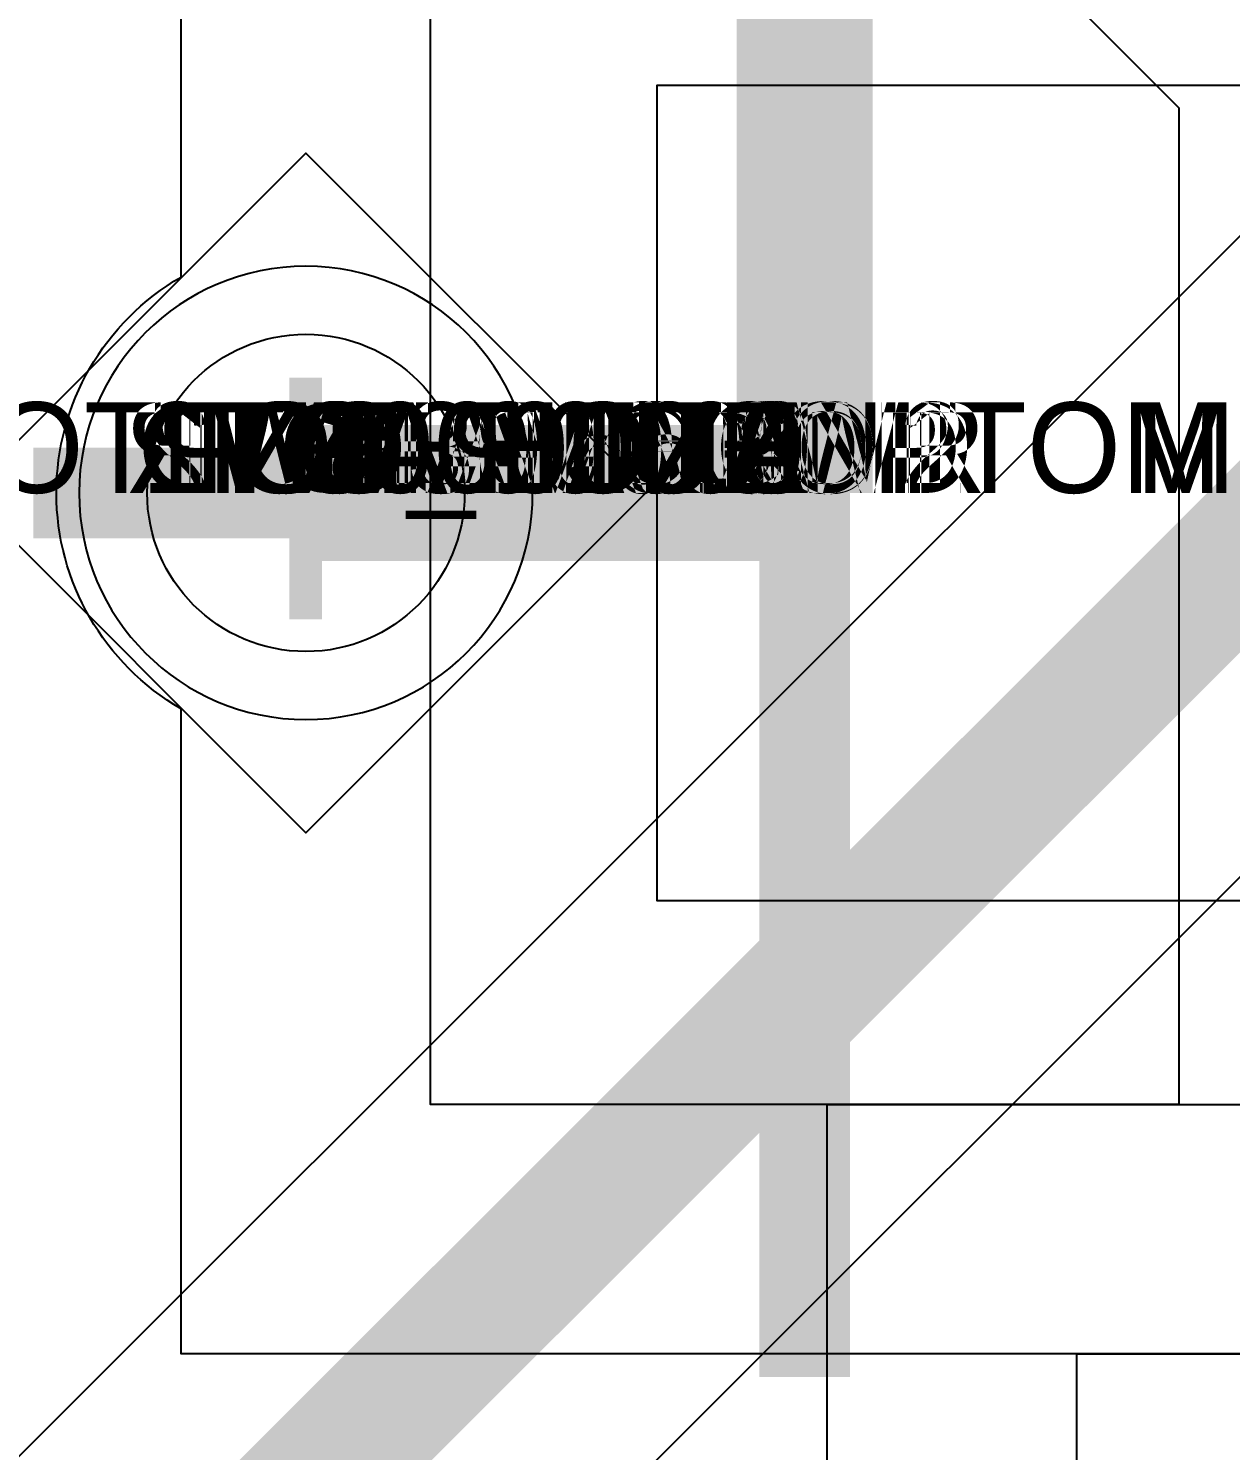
# Model space of a CAD drawing. Extents: x 0 to 323, y 0 to 320.
# Drawn here: x 24.001 to 26.652, y 206.042 to 209.18 of the extents above; entities that cross this region are included whole.
import ezdxf
from ezdxf.enums import TextEntityAlignment as Align

# ---------------------------------------------------------------- set-up
doc = ezdxf.new("R2010")
doc.units = 0
doc.header["$MEASUREMENT"] = 0
doc.layers.get('0').update_dxf_attribs({"linetype": 'CONTINUOUS'})
for name, color, linetype in [('CDN_FIGURES', 7, 'CONTINUOUS'), ('ETCH_BOTTOM', 7, 'CONTINUOUS'), ('ETCH_GND', 3, 'CONTINUOUS'), ('ETCH_INT1', 4, 'CONTINUOUS'), ('ETCH_INT2', 5, 'CONTINUOUS'), ('ETCH_PWR', 6, 'CONTINUOUS'), ('ETCH_TOP', 2, 'CONTINUOUS'), ('MANUFACTURING_NCLEGEND-1-6', 8, 'CONTINUOUS'), ('PACKAGE_GEOMETRY_ASSEMBLY_TOP', 11, 'CONTINUOUS'), ('PACKAGE_GEOMETRY_PIN_NUMBER', 9, 'CONTINUOUS')]:
    doc.layers.add(name, color=color, linetype=linetype)

# ---------------------------------------------------------------- blocks, each defined once
blk = doc.blocks.new('PAD_INFO')
for tag in ['SHAPE_TYPE', 'PAD_HEIGHT', 'PAD_LAYER', 'PAD_TYPE', 'PAD_WIDTH']:
    blk.add_attdef(tag, (0, 0), '', height=0.2)
at = {"flags": 2}
blk.add_attdef('CDN_TYPE', (0, 0), '', height=0.2, dxfattribs=at)
blk = doc.blocks.new('DRILL_INFO')
at = {"flags": 2}
blk.add_attdef('CDN_TYPE', (0, 0), '', height=0.2, dxfattribs=at)
for tag in ['FSHAPE', 'FCHAR', 'DRILL_HEIGHT', 'DIAMETER', 'PLATED', 'DRILL_WIDTH']:
    blk.add_attdef(tag, (0, 0), '', height=0.2)
blk = doc.blocks.new('VIA0700X0300')
at = {"layer": 'ETCH_BOTTOM'}
blk.add_circle((0, 0), 0.35, dxfattribs=at)
at = {"layer": 'ETCH_GND'}
blk.add_circle((0, 0), 0.35, dxfattribs=at)
at = {"layer": 'ETCH_INT1'}
blk.add_circle((0, 0), 0.35, dxfattribs=at)
at = {"layer": 'ETCH_INT2'}
blk.add_circle((0, 0), 0.35, dxfattribs=at)
at = {"layer": 'ETCH_PWR'}
blk.add_circle((0, 0), 0.35, dxfattribs=at)
at = {"layer": 'ETCH_TOP'}
blk.add_circle((0, 0), 0.35, dxfattribs=at)
ref = blk.add_blockref('PAD_INFO', (0, 0))
ref.add_attrib('PAD_LAYER', 'ETCH_TOP', (0, 0), dxfattribs={"height": 0.2})
ref.add_attrib('SHAPE_TYPE', 'NULL', (0, 0), dxfattribs={"height": 0.2})
ref.add_attrib('PAD_TYPE', 'ANTIPAD', (0, 0), dxfattribs={"height": 0.2})
ref.add_attrib('PAD_WIDTH', '0.000000', (0, 0), dxfattribs={"height": 0.2})
ref.add_attrib('PAD_HEIGHT', '0.000000', (0, 0), dxfattribs={"height": 0.2})
ref = blk.add_blockref('PAD_INFO', (0, 0))
ref.add_attrib('PAD_LAYER', 'ETCH_GND', (0, 0), dxfattribs={"height": 0.2})
ref.add_attrib('SHAPE_TYPE', 'NULL', (0, 0), dxfattribs={"height": 0.2})
ref.add_attrib('PAD_TYPE', 'ANTIPAD', (0, 0), dxfattribs={"height": 0.2})
ref.add_attrib('PAD_WIDTH', '0.000000', (0, 0), dxfattribs={"height": 0.2})
ref.add_attrib('PAD_HEIGHT', '0.000000', (0, 0), dxfattribs={"height": 0.2})
ref = blk.add_blockref('PAD_INFO', (0, 0))
ref.add_attrib('PAD_LAYER', 'ETCH_INT1', (0, 0), dxfattribs={"height": 0.2})
ref.add_attrib('SHAPE_TYPE', 'NULL', (0, 0), dxfattribs={"height": 0.2})
ref.add_attrib('PAD_TYPE', 'ANTIPAD', (0, 0), dxfattribs={"height": 0.2})
ref.add_attrib('PAD_WIDTH', '0.000000', (0, 0), dxfattribs={"height": 0.2})
ref.add_attrib('PAD_HEIGHT', '0.000000', (0, 0), dxfattribs={"height": 0.2})
ref = blk.add_blockref('PAD_INFO', (0, 0))
ref.add_attrib('PAD_LAYER', 'ETCH_INT2', (0, 0), dxfattribs={"height": 0.2})
ref.add_attrib('SHAPE_TYPE', 'NULL', (0, 0), dxfattribs={"height": 0.2})
ref.add_attrib('PAD_TYPE', 'ANTIPAD', (0, 0), dxfattribs={"height": 0.2})
ref.add_attrib('PAD_WIDTH', '0.000000', (0, 0), dxfattribs={"height": 0.2})
ref.add_attrib('PAD_HEIGHT', '0.000000', (0, 0), dxfattribs={"height": 0.2})
ref = blk.add_blockref('PAD_INFO', (0, 0))
ref.add_attrib('PAD_LAYER', 'ETCH_PWR', (0, 0), dxfattribs={"height": 0.2})
ref.add_attrib('SHAPE_TYPE', 'NULL', (0, 0), dxfattribs={"height": 0.2})
ref.add_attrib('PAD_TYPE', 'ANTIPAD', (0, 0), dxfattribs={"height": 0.2})
ref.add_attrib('PAD_WIDTH', '0.000000', (0, 0), dxfattribs={"height": 0.2})
ref.add_attrib('PAD_HEIGHT', '0.000000', (0, 0), dxfattribs={"height": 0.2})
ref = blk.add_blockref('PAD_INFO', (0, 0))
ref.add_attrib('PAD_LAYER', 'ETCH_BOTTOM', (0, 0), dxfattribs={"height": 0.2})
ref.add_attrib('SHAPE_TYPE', 'NULL', (0, 0), dxfattribs={"height": 0.2})
ref.add_attrib('PAD_TYPE', 'ANTIPAD', (0, 0), dxfattribs={"height": 0.2})
ref.add_attrib('PAD_WIDTH', '0.000000', (0, 0), dxfattribs={"height": 0.2})
ref.add_attrib('PAD_HEIGHT', '0.000000', (0, 0), dxfattribs={"height": 0.2})
ref = blk.add_blockref('PAD_INFO', (0, 0))
ref.add_attrib('PAD_LAYER', 'ETCH_TOP', (0, 0), dxfattribs={"height": 0.2})
ref.add_attrib('SHAPE_TYPE', 'NULL', (0, 0), dxfattribs={"height": 0.2})
ref.add_attrib('PAD_TYPE', 'THERMAL', (0, 0), dxfattribs={"height": 0.2})
ref.add_attrib('PAD_WIDTH', '0.000000', (0, 0), dxfattribs={"height": 0.2})
ref.add_attrib('PAD_HEIGHT', '0.000000', (0, 0), dxfattribs={"height": 0.2})
ref = blk.add_blockref('PAD_INFO', (0, 0))
ref.add_attrib('PAD_LAYER', 'ETCH_GND', (0, 0), dxfattribs={"height": 0.2})
ref.add_attrib('SHAPE_TYPE', 'NULL', (0, 0), dxfattribs={"height": 0.2})
ref.add_attrib('PAD_TYPE', 'THERMAL', (0, 0), dxfattribs={"height": 0.2})
ref.add_attrib('PAD_WIDTH', '0.000000', (0, 0), dxfattribs={"height": 0.2})
ref.add_attrib('PAD_HEIGHT', '0.000000', (0, 0), dxfattribs={"height": 0.2})
ref = blk.add_blockref('PAD_INFO', (0, 0))
ref.add_attrib('PAD_LAYER', 'ETCH_INT1', (0, 0), dxfattribs={"height": 0.2})
ref.add_attrib('SHAPE_TYPE', 'NULL', (0, 0), dxfattribs={"height": 0.2})
ref.add_attrib('PAD_TYPE', 'THERMAL', (0, 0), dxfattribs={"height": 0.2})
ref.add_attrib('PAD_WIDTH', '0.000000', (0, 0), dxfattribs={"height": 0.2})
ref.add_attrib('PAD_HEIGHT', '0.000000', (0, 0), dxfattribs={"height": 0.2})
ref = blk.add_blockref('PAD_INFO', (0, 0))
ref.add_attrib('PAD_LAYER', 'ETCH_INT2', (0, 0), dxfattribs={"height": 0.2})
ref.add_attrib('SHAPE_TYPE', 'NULL', (0, 0), dxfattribs={"height": 0.2})
ref.add_attrib('PAD_TYPE', 'THERMAL', (0, 0), dxfattribs={"height": 0.2})
ref.add_attrib('PAD_WIDTH', '0.000000', (0, 0), dxfattribs={"height": 0.2})
ref.add_attrib('PAD_HEIGHT', '0.000000', (0, 0), dxfattribs={"height": 0.2})
ref = blk.add_blockref('PAD_INFO', (0, 0))
ref.add_attrib('PAD_LAYER', 'ETCH_PWR', (0, 0), dxfattribs={"height": 0.2})
ref.add_attrib('SHAPE_TYPE', 'NULL', (0, 0), dxfattribs={"height": 0.2})
ref.add_attrib('PAD_TYPE', 'THERMAL', (0, 0), dxfattribs={"height": 0.2})
ref.add_attrib('PAD_WIDTH', '0.000000', (0, 0), dxfattribs={"height": 0.2})
ref.add_attrib('PAD_HEIGHT', '0.000000', (0, 0), dxfattribs={"height": 0.2})
ref = blk.add_blockref('PAD_INFO', (0, 0))
ref.add_attrib('PAD_LAYER', 'ETCH_BOTTOM', (0, 0), dxfattribs={"height": 0.2})
ref.add_attrib('SHAPE_TYPE', 'NULL', (0, 0), dxfattribs={"height": 0.2})
ref.add_attrib('PAD_TYPE', 'THERMAL', (0, 0), dxfattribs={"height": 0.2})
ref.add_attrib('PAD_WIDTH', '0.000000', (0, 0), dxfattribs={"height": 0.2})
ref.add_attrib('PAD_HEIGHT', '0.000000', (0, 0), dxfattribs={"height": 0.2})
ref = blk.add_blockref('PAD_INFO', (0, 0))
ref.add_attrib('PAD_LAYER', 'ETCH_TOP', (0, 0), dxfattribs={"height": 0.2})
ref.add_attrib('SHAPE_TYPE', 'CIRCLE', (0, 0), dxfattribs={"height": 0.2})
ref.add_attrib('PAD_TYPE', 'REGULAR', (0, 0), dxfattribs={"height": 0.2})
ref.add_attrib('PAD_WIDTH', '0.700000', (0, 0), dxfattribs={"height": 0.2})
ref.add_attrib('PAD_HEIGHT', '0.700000', (0, 0), dxfattribs={"height": 0.2})
ref = blk.add_blockref('PAD_INFO', (0, 0))
ref.add_attrib('PAD_LAYER', 'ETCH_GND', (0, 0), dxfattribs={"height": 0.2})
ref.add_attrib('SHAPE_TYPE', 'CIRCLE', (0, 0), dxfattribs={"height": 0.2})
ref.add_attrib('PAD_TYPE', 'REGULAR', (0, 0), dxfattribs={"height": 0.2})
ref.add_attrib('PAD_WIDTH', '0.700000', (0, 0), dxfattribs={"height": 0.2})
ref.add_attrib('PAD_HEIGHT', '0.700000', (0, 0), dxfattribs={"height": 0.2})
ref = blk.add_blockref('PAD_INFO', (0, 0))
ref.add_attrib('PAD_LAYER', 'ETCH_INT1', (0, 0), dxfattribs={"height": 0.2})
ref.add_attrib('SHAPE_TYPE', 'CIRCLE', (0, 0), dxfattribs={"height": 0.2})
ref.add_attrib('PAD_TYPE', 'REGULAR', (0, 0), dxfattribs={"height": 0.2})
ref.add_attrib('PAD_WIDTH', '0.700000', (0, 0), dxfattribs={"height": 0.2})
ref.add_attrib('PAD_HEIGHT', '0.700000', (0, 0), dxfattribs={"height": 0.2})
ref = blk.add_blockref('PAD_INFO', (0, 0))
ref.add_attrib('PAD_LAYER', 'ETCH_INT2', (0, 0), dxfattribs={"height": 0.2})
ref.add_attrib('SHAPE_TYPE', 'CIRCLE', (0, 0), dxfattribs={"height": 0.2})
ref.add_attrib('PAD_TYPE', 'REGULAR', (0, 0), dxfattribs={"height": 0.2})
ref.add_attrib('PAD_WIDTH', '0.700000', (0, 0), dxfattribs={"height": 0.2})
ref.add_attrib('PAD_HEIGHT', '0.700000', (0, 0), dxfattribs={"height": 0.2})
ref = blk.add_blockref('PAD_INFO', (0, 0))
ref.add_attrib('PAD_LAYER', 'ETCH_PWR', (0, 0), dxfattribs={"height": 0.2})
ref.add_attrib('SHAPE_TYPE', 'CIRCLE', (0, 0), dxfattribs={"height": 0.2})
ref.add_attrib('PAD_TYPE', 'REGULAR', (0, 0), dxfattribs={"height": 0.2})
ref.add_attrib('PAD_WIDTH', '0.700000', (0, 0), dxfattribs={"height": 0.2})
ref.add_attrib('PAD_HEIGHT', '0.700000', (0, 0), dxfattribs={"height": 0.2})
ref = blk.add_blockref('PAD_INFO', (0, 0))
ref.add_attrib('PAD_LAYER', 'ETCH_BOTTOM', (0, 0), dxfattribs={"height": 0.2})
ref.add_attrib('SHAPE_TYPE', 'CIRCLE', (0, 0), dxfattribs={"height": 0.2})
ref.add_attrib('PAD_TYPE', 'REGULAR', (0, 0), dxfattribs={"height": 0.2})
ref.add_attrib('PAD_WIDTH', '0.700000', (0, 0), dxfattribs={"height": 0.2})
ref.add_attrib('PAD_HEIGHT', '0.700000', (0, 0), dxfattribs={"height": 0.2})
ref = blk.add_blockref('DRILL_INFO', (0, 0))
ref.add_attrib('DIAMETER', '0.300000', (0, 0), dxfattribs={"height": 0.2})
ref.add_attrib('PLATED', 'PLATED', (0, 0), dxfattribs={"height": 0.2})
ref.add_attrib('FSHAPE', 'DIAMOND', (0, 0), dxfattribs={"height": 0.2})
ref.add_attrib('FCHAR', '+', (0, 0), dxfattribs={"height": 0.2})
ref.add_attrib('DRILL_WIDTH', '1.500000', (0, 0), dxfattribs={"height": 0.2})
ref.add_attrib('DRILL_HEIGHT', '1.500000', (0, 0), dxfattribs={"height": 0.2})
for tag in ['CDN_TYPE', 'PIN']:
    blk.add_attdef(tag, (0, 0), '', height=0.2)
at = {"flags": 2}
for tag in ['PSTKNAME', 'BBV']:
    blk.add_attdef(tag, (0, 0), '', height=0.2, dxfattribs=at)
blk = doc.blocks.new('FIGURE_DIAMOND')
at = {"layer": 'CDN_FIGURES'}
blk.add_lwpolyline([(-0.5, 0), (0, 0.5), (0.5, 0), (0, -0.5)], close=True, dxfattribs=at)
blk = doc.blocks.new('RC1650X2700TS_C1')
at = {"layer": 'ETCH_TOP'}
blk.add_lwpolyline([(0.825, 1.35), (-0.325, 1.35), (-0.825, 0.85), (-0.825, -1.35), (0.825, -1.35)], close=True, dxfattribs=at)
ref = blk.add_blockref('PAD_INFO', (0, 0))
ref.add_attrib('PAD_LAYER', 'ETCH_TOP', (0, 0), dxfattribs={"height": 0.2})
ref.add_attrib('SHAPE_TYPE', 'NULL', (0, 0), dxfattribs={"height": 0.2})
ref.add_attrib('PAD_TYPE', 'ANTIPAD', (0, 0), dxfattribs={"height": 0.2})
ref.add_attrib('PAD_WIDTH', '0.000000', (0, 0), dxfattribs={"height": 0.2})
ref.add_attrib('PAD_HEIGHT', '0.000000', (0, 0), dxfattribs={"height": 0.2})
ref = blk.add_blockref('PAD_INFO', (0, 0))
ref.add_attrib('PAD_LAYER', 'ETCH_GND', (0, 0), dxfattribs={"height": 0.2})
ref.add_attrib('SHAPE_TYPE', 'NULL', (0, 0), dxfattribs={"height": 0.2})
ref.add_attrib('PAD_TYPE', 'ANTIPAD', (0, 0), dxfattribs={"height": 0.2})
ref.add_attrib('PAD_WIDTH', '0.000000', (0, 0), dxfattribs={"height": 0.2})
ref.add_attrib('PAD_HEIGHT', '0.000000', (0, 0), dxfattribs={"height": 0.2})
ref = blk.add_blockref('PAD_INFO', (0, 0))
ref.add_attrib('PAD_LAYER', 'ETCH_INT1', (0, 0), dxfattribs={"height": 0.2})
ref.add_attrib('SHAPE_TYPE', 'NULL', (0, 0), dxfattribs={"height": 0.2})
ref.add_attrib('PAD_TYPE', 'ANTIPAD', (0, 0), dxfattribs={"height": 0.2})
ref.add_attrib('PAD_WIDTH', '0.000000', (0, 0), dxfattribs={"height": 0.2})
ref.add_attrib('PAD_HEIGHT', '0.000000', (0, 0), dxfattribs={"height": 0.2})
ref = blk.add_blockref('PAD_INFO', (0, 0))
ref.add_attrib('PAD_LAYER', 'ETCH_INT2', (0, 0), dxfattribs={"height": 0.2})
ref.add_attrib('SHAPE_TYPE', 'NULL', (0, 0), dxfattribs={"height": 0.2})
ref.add_attrib('PAD_TYPE', 'ANTIPAD', (0, 0), dxfattribs={"height": 0.2})
ref.add_attrib('PAD_WIDTH', '0.000000', (0, 0), dxfattribs={"height": 0.2})
ref.add_attrib('PAD_HEIGHT', '0.000000', (0, 0), dxfattribs={"height": 0.2})
ref = blk.add_blockref('PAD_INFO', (0, 0))
ref.add_attrib('PAD_LAYER', 'ETCH_PWR', (0, 0), dxfattribs={"height": 0.2})
ref.add_attrib('SHAPE_TYPE', 'NULL', (0, 0), dxfattribs={"height": 0.2})
ref.add_attrib('PAD_TYPE', 'ANTIPAD', (0, 0), dxfattribs={"height": 0.2})
ref.add_attrib('PAD_WIDTH', '0.000000', (0, 0), dxfattribs={"height": 0.2})
ref.add_attrib('PAD_HEIGHT', '0.000000', (0, 0), dxfattribs={"height": 0.2})
ref = blk.add_blockref('PAD_INFO', (0, 0))
ref.add_attrib('PAD_LAYER', 'ETCH_BOTTOM', (0, 0), dxfattribs={"height": 0.2})
ref.add_attrib('SHAPE_TYPE', 'NULL', (0, 0), dxfattribs={"height": 0.2})
ref.add_attrib('PAD_TYPE', 'ANTIPAD', (0, 0), dxfattribs={"height": 0.2})
ref.add_attrib('PAD_WIDTH', '0.000000', (0, 0), dxfattribs={"height": 0.2})
ref.add_attrib('PAD_HEIGHT', '0.000000', (0, 0), dxfattribs={"height": 0.2})
ref = blk.add_blockref('PAD_INFO', (0, 0))
ref.add_attrib('PAD_LAYER', 'ETCH_TOP', (0, 0), dxfattribs={"height": 0.2})
ref.add_attrib('SHAPE_TYPE', 'NULL', (0, 0), dxfattribs={"height": 0.2})
ref.add_attrib('PAD_TYPE', 'THERMAL', (0, 0), dxfattribs={"height": 0.2})
ref.add_attrib('PAD_WIDTH', '0.000000', (0, 0), dxfattribs={"height": 0.2})
ref.add_attrib('PAD_HEIGHT', '0.000000', (0, 0), dxfattribs={"height": 0.2})
ref = blk.add_blockref('PAD_INFO', (0, 0))
ref.add_attrib('PAD_LAYER', 'ETCH_GND', (0, 0), dxfattribs={"height": 0.2})
ref.add_attrib('SHAPE_TYPE', 'NULL', (0, 0), dxfattribs={"height": 0.2})
ref.add_attrib('PAD_TYPE', 'THERMAL', (0, 0), dxfattribs={"height": 0.2})
ref.add_attrib('PAD_WIDTH', '0.000000', (0, 0), dxfattribs={"height": 0.2})
ref.add_attrib('PAD_HEIGHT', '0.000000', (0, 0), dxfattribs={"height": 0.2})
ref = blk.add_blockref('PAD_INFO', (0, 0))
ref.add_attrib('PAD_LAYER', 'ETCH_INT1', (0, 0), dxfattribs={"height": 0.2})
ref.add_attrib('SHAPE_TYPE', 'NULL', (0, 0), dxfattribs={"height": 0.2})
ref.add_attrib('PAD_TYPE', 'THERMAL', (0, 0), dxfattribs={"height": 0.2})
ref.add_attrib('PAD_WIDTH', '0.000000', (0, 0), dxfattribs={"height": 0.2})
ref.add_attrib('PAD_HEIGHT', '0.000000', (0, 0), dxfattribs={"height": 0.2})
ref = blk.add_blockref('PAD_INFO', (0, 0))
ref.add_attrib('PAD_LAYER', 'ETCH_INT2', (0, 0), dxfattribs={"height": 0.2})
ref.add_attrib('SHAPE_TYPE', 'NULL', (0, 0), dxfattribs={"height": 0.2})
ref.add_attrib('PAD_TYPE', 'THERMAL', (0, 0), dxfattribs={"height": 0.2})
ref.add_attrib('PAD_WIDTH', '0.000000', (0, 0), dxfattribs={"height": 0.2})
ref.add_attrib('PAD_HEIGHT', '0.000000', (0, 0), dxfattribs={"height": 0.2})
ref = blk.add_blockref('PAD_INFO', (0, 0))
ref.add_attrib('PAD_LAYER', 'ETCH_PWR', (0, 0), dxfattribs={"height": 0.2})
ref.add_attrib('SHAPE_TYPE', 'NULL', (0, 0), dxfattribs={"height": 0.2})
ref.add_attrib('PAD_TYPE', 'THERMAL', (0, 0), dxfattribs={"height": 0.2})
ref.add_attrib('PAD_WIDTH', '0.000000', (0, 0), dxfattribs={"height": 0.2})
ref.add_attrib('PAD_HEIGHT', '0.000000', (0, 0), dxfattribs={"height": 0.2})
ref = blk.add_blockref('PAD_INFO', (0, 0))
ref.add_attrib('PAD_LAYER', 'ETCH_BOTTOM', (0, 0), dxfattribs={"height": 0.2})
ref.add_attrib('SHAPE_TYPE', 'NULL', (0, 0), dxfattribs={"height": 0.2})
ref.add_attrib('PAD_TYPE', 'THERMAL', (0, 0), dxfattribs={"height": 0.2})
ref.add_attrib('PAD_WIDTH', '0.000000', (0, 0), dxfattribs={"height": 0.2})
ref.add_attrib('PAD_HEIGHT', '0.000000', (0, 0), dxfattribs={"height": 0.2})
ref = blk.add_blockref('PAD_INFO', (0, 0))
ref.add_attrib('PAD_LAYER', 'ETCH_GND', (0, 0), dxfattribs={"height": 0.2})
ref.add_attrib('SHAPE_TYPE', 'NULL', (0, 0), dxfattribs={"height": 0.2})
ref.add_attrib('PAD_TYPE', 'REGULAR', (0, 0), dxfattribs={"height": 0.2})
ref.add_attrib('PAD_WIDTH', '0.000000', (0, 0), dxfattribs={"height": 0.2})
ref.add_attrib('PAD_HEIGHT', '0.000000', (0, 0), dxfattribs={"height": 0.2})
ref = blk.add_blockref('PAD_INFO', (0, 0))
ref.add_attrib('PAD_LAYER', 'ETCH_INT1', (0, 0), dxfattribs={"height": 0.2})
ref.add_attrib('SHAPE_TYPE', 'NULL', (0, 0), dxfattribs={"height": 0.2})
ref.add_attrib('PAD_TYPE', 'REGULAR', (0, 0), dxfattribs={"height": 0.2})
ref.add_attrib('PAD_WIDTH', '0.000000', (0, 0), dxfattribs={"height": 0.2})
ref.add_attrib('PAD_HEIGHT', '0.000000', (0, 0), dxfattribs={"height": 0.2})
ref = blk.add_blockref('PAD_INFO', (0, 0))
ref.add_attrib('PAD_LAYER', 'ETCH_INT2', (0, 0), dxfattribs={"height": 0.2})
ref.add_attrib('SHAPE_TYPE', 'NULL', (0, 0), dxfattribs={"height": 0.2})
ref.add_attrib('PAD_TYPE', 'REGULAR', (0, 0), dxfattribs={"height": 0.2})
ref.add_attrib('PAD_WIDTH', '0.000000', (0, 0), dxfattribs={"height": 0.2})
ref.add_attrib('PAD_HEIGHT', '0.000000', (0, 0), dxfattribs={"height": 0.2})
ref = blk.add_blockref('PAD_INFO', (0, 0))
ref.add_attrib('PAD_LAYER', 'ETCH_PWR', (0, 0), dxfattribs={"height": 0.2})
ref.add_attrib('SHAPE_TYPE', 'NULL', (0, 0), dxfattribs={"height": 0.2})
ref.add_attrib('PAD_TYPE', 'REGULAR', (0, 0), dxfattribs={"height": 0.2})
ref.add_attrib('PAD_WIDTH', '0.000000', (0, 0), dxfattribs={"height": 0.2})
ref.add_attrib('PAD_HEIGHT', '0.000000', (0, 0), dxfattribs={"height": 0.2})
ref = blk.add_blockref('PAD_INFO', (0, 0))
ref.add_attrib('PAD_LAYER', 'ETCH_BOTTOM', (0, 0), dxfattribs={"height": 0.2})
ref.add_attrib('SHAPE_TYPE', 'NULL', (0, 0), dxfattribs={"height": 0.2})
ref.add_attrib('PAD_TYPE', 'REGULAR', (0, 0), dxfattribs={"height": 0.2})
ref.add_attrib('PAD_WIDTH', '0.000000', (0, 0), dxfattribs={"height": 0.2})
ref.add_attrib('PAD_HEIGHT', '0.000000', (0, 0), dxfattribs={"height": 0.2})
ref = blk.add_blockref('DRILL_INFO', (0, 0))
ref.add_attrib('DIAMETER', '0.000000', (0, 0), dxfattribs={"height": 0.2})
ref.add_attrib('PLATED', 'PLATED', (0, 0), dxfattribs={"height": 0.2})
ref.add_attrib('FSHAPE', 'NULL', (0, 0), dxfattribs={"height": 0.2})
ref.add_attrib('DRILL_WIDTH', '0.000000', (0, 0), dxfattribs={"height": 0.2})
ref.add_attrib('DRILL_HEIGHT', '0.000000', (0, 0), dxfattribs={"height": 0.2})
ref = blk.add_blockref('PAD_INFO', (0, 0))
ref.add_attrib('PAD_LAYER', 'ETCH_TOP', (0, 0), dxfattribs={"height": 0.2})
ref.add_attrib('SHAPE_TYPE', 'SHAPE', (0, 0), dxfattribs={"height": 0.2})
ref.add_attrib('PAD_TYPE', 'REGULAR', (0, 0), dxfattribs={"height": 0.2})
ref.add_attrib('PAD_WIDTH', '1.650000', (0, 0), dxfattribs={"height": 0.2})
ref.add_attrib('PAD_HEIGHT', '2.700000', (0, 0), dxfattribs={"height": 0.2})
for tag in ['CDN_TYPE', 'PIN']:
    blk.add_attdef(tag, (0, 0), '', height=0.2)
at = {"flags": 2}
for tag in ['PSTKNAME', 'BBV']:
    blk.add_attdef(tag, (0, 0), '', height=0.2, dxfattribs=at)
blk = doc.blocks.new('RC1650X2700TS_C')
at = {"layer": 'ETCH_TOP'}
blk.add_lwpolyline([(-0.825, 1.35), (0.325, 1.35), (0.825, 0.85), (0.825, -1.35), (-0.825, -1.35)], close=True, dxfattribs=at)
ref = blk.add_blockref('PAD_INFO', (0, 0))
ref.add_attrib('PAD_LAYER', 'ETCH_TOP', (0, 0), dxfattribs={"height": 0.2})
ref.add_attrib('SHAPE_TYPE', 'NULL', (0, 0), dxfattribs={"height": 0.2})
ref.add_attrib('PAD_TYPE', 'ANTIPAD', (0, 0), dxfattribs={"height": 0.2})
ref.add_attrib('PAD_WIDTH', '0.000000', (0, 0), dxfattribs={"height": 0.2})
ref.add_attrib('PAD_HEIGHT', '0.000000', (0, 0), dxfattribs={"height": 0.2})
ref = blk.add_blockref('PAD_INFO', (0, 0))
ref.add_attrib('PAD_LAYER', 'ETCH_GND', (0, 0), dxfattribs={"height": 0.2})
ref.add_attrib('SHAPE_TYPE', 'NULL', (0, 0), dxfattribs={"height": 0.2})
ref.add_attrib('PAD_TYPE', 'ANTIPAD', (0, 0), dxfattribs={"height": 0.2})
ref.add_attrib('PAD_WIDTH', '0.000000', (0, 0), dxfattribs={"height": 0.2})
ref.add_attrib('PAD_HEIGHT', '0.000000', (0, 0), dxfattribs={"height": 0.2})
ref = blk.add_blockref('PAD_INFO', (0, 0))
ref.add_attrib('PAD_LAYER', 'ETCH_INT1', (0, 0), dxfattribs={"height": 0.2})
ref.add_attrib('SHAPE_TYPE', 'NULL', (0, 0), dxfattribs={"height": 0.2})
ref.add_attrib('PAD_TYPE', 'ANTIPAD', (0, 0), dxfattribs={"height": 0.2})
ref.add_attrib('PAD_WIDTH', '0.000000', (0, 0), dxfattribs={"height": 0.2})
ref.add_attrib('PAD_HEIGHT', '0.000000', (0, 0), dxfattribs={"height": 0.2})
ref = blk.add_blockref('PAD_INFO', (0, 0))
ref.add_attrib('PAD_LAYER', 'ETCH_INT2', (0, 0), dxfattribs={"height": 0.2})
ref.add_attrib('SHAPE_TYPE', 'NULL', (0, 0), dxfattribs={"height": 0.2})
ref.add_attrib('PAD_TYPE', 'ANTIPAD', (0, 0), dxfattribs={"height": 0.2})
ref.add_attrib('PAD_WIDTH', '0.000000', (0, 0), dxfattribs={"height": 0.2})
ref.add_attrib('PAD_HEIGHT', '0.000000', (0, 0), dxfattribs={"height": 0.2})
ref = blk.add_blockref('PAD_INFO', (0, 0))
ref.add_attrib('PAD_LAYER', 'ETCH_PWR', (0, 0), dxfattribs={"height": 0.2})
ref.add_attrib('SHAPE_TYPE', 'NULL', (0, 0), dxfattribs={"height": 0.2})
ref.add_attrib('PAD_TYPE', 'ANTIPAD', (0, 0), dxfattribs={"height": 0.2})
ref.add_attrib('PAD_WIDTH', '0.000000', (0, 0), dxfattribs={"height": 0.2})
ref.add_attrib('PAD_HEIGHT', '0.000000', (0, 0), dxfattribs={"height": 0.2})
ref = blk.add_blockref('PAD_INFO', (0, 0))
ref.add_attrib('PAD_LAYER', 'ETCH_BOTTOM', (0, 0), dxfattribs={"height": 0.2})
ref.add_attrib('SHAPE_TYPE', 'NULL', (0, 0), dxfattribs={"height": 0.2})
ref.add_attrib('PAD_TYPE', 'ANTIPAD', (0, 0), dxfattribs={"height": 0.2})
ref.add_attrib('PAD_WIDTH', '0.000000', (0, 0), dxfattribs={"height": 0.2})
ref.add_attrib('PAD_HEIGHT', '0.000000', (0, 0), dxfattribs={"height": 0.2})
ref = blk.add_blockref('PAD_INFO', (0, 0))
ref.add_attrib('PAD_LAYER', 'ETCH_TOP', (0, 0), dxfattribs={"height": 0.2})
ref.add_attrib('SHAPE_TYPE', 'NULL', (0, 0), dxfattribs={"height": 0.2})
ref.add_attrib('PAD_TYPE', 'THERMAL', (0, 0), dxfattribs={"height": 0.2})
ref.add_attrib('PAD_WIDTH', '0.000000', (0, 0), dxfattribs={"height": 0.2})
ref.add_attrib('PAD_HEIGHT', '0.000000', (0, 0), dxfattribs={"height": 0.2})
ref = blk.add_blockref('PAD_INFO', (0, 0))
ref.add_attrib('PAD_LAYER', 'ETCH_GND', (0, 0), dxfattribs={"height": 0.2})
ref.add_attrib('SHAPE_TYPE', 'NULL', (0, 0), dxfattribs={"height": 0.2})
ref.add_attrib('PAD_TYPE', 'THERMAL', (0, 0), dxfattribs={"height": 0.2})
ref.add_attrib('PAD_WIDTH', '0.000000', (0, 0), dxfattribs={"height": 0.2})
ref.add_attrib('PAD_HEIGHT', '0.000000', (0, 0), dxfattribs={"height": 0.2})
ref = blk.add_blockref('PAD_INFO', (0, 0))
ref.add_attrib('PAD_LAYER', 'ETCH_INT1', (0, 0), dxfattribs={"height": 0.2})
ref.add_attrib('SHAPE_TYPE', 'NULL', (0, 0), dxfattribs={"height": 0.2})
ref.add_attrib('PAD_TYPE', 'THERMAL', (0, 0), dxfattribs={"height": 0.2})
ref.add_attrib('PAD_WIDTH', '0.000000', (0, 0), dxfattribs={"height": 0.2})
ref.add_attrib('PAD_HEIGHT', '0.000000', (0, 0), dxfattribs={"height": 0.2})
ref = blk.add_blockref('PAD_INFO', (0, 0))
ref.add_attrib('PAD_LAYER', 'ETCH_INT2', (0, 0), dxfattribs={"height": 0.2})
ref.add_attrib('SHAPE_TYPE', 'NULL', (0, 0), dxfattribs={"height": 0.2})
ref.add_attrib('PAD_TYPE', 'THERMAL', (0, 0), dxfattribs={"height": 0.2})
ref.add_attrib('PAD_WIDTH', '0.000000', (0, 0), dxfattribs={"height": 0.2})
ref.add_attrib('PAD_HEIGHT', '0.000000', (0, 0), dxfattribs={"height": 0.2})
ref = blk.add_blockref('PAD_INFO', (0, 0))
ref.add_attrib('PAD_LAYER', 'ETCH_PWR', (0, 0), dxfattribs={"height": 0.2})
ref.add_attrib('SHAPE_TYPE', 'NULL', (0, 0), dxfattribs={"height": 0.2})
ref.add_attrib('PAD_TYPE', 'THERMAL', (0, 0), dxfattribs={"height": 0.2})
ref.add_attrib('PAD_WIDTH', '0.000000', (0, 0), dxfattribs={"height": 0.2})
ref.add_attrib('PAD_HEIGHT', '0.000000', (0, 0), dxfattribs={"height": 0.2})
ref = blk.add_blockref('PAD_INFO', (0, 0))
ref.add_attrib('PAD_LAYER', 'ETCH_BOTTOM', (0, 0), dxfattribs={"height": 0.2})
ref.add_attrib('SHAPE_TYPE', 'NULL', (0, 0), dxfattribs={"height": 0.2})
ref.add_attrib('PAD_TYPE', 'THERMAL', (0, 0), dxfattribs={"height": 0.2})
ref.add_attrib('PAD_WIDTH', '0.000000', (0, 0), dxfattribs={"height": 0.2})
ref.add_attrib('PAD_HEIGHT', '0.000000', (0, 0), dxfattribs={"height": 0.2})
ref = blk.add_blockref('PAD_INFO', (0, 0))
ref.add_attrib('PAD_LAYER', 'ETCH_GND', (0, 0), dxfattribs={"height": 0.2})
ref.add_attrib('SHAPE_TYPE', 'NULL', (0, 0), dxfattribs={"height": 0.2})
ref.add_attrib('PAD_TYPE', 'REGULAR', (0, 0), dxfattribs={"height": 0.2})
ref.add_attrib('PAD_WIDTH', '0.000000', (0, 0), dxfattribs={"height": 0.2})
ref.add_attrib('PAD_HEIGHT', '0.000000', (0, 0), dxfattribs={"height": 0.2})
ref = blk.add_blockref('PAD_INFO', (0, 0))
ref.add_attrib('PAD_LAYER', 'ETCH_INT1', (0, 0), dxfattribs={"height": 0.2})
ref.add_attrib('SHAPE_TYPE', 'NULL', (0, 0), dxfattribs={"height": 0.2})
ref.add_attrib('PAD_TYPE', 'REGULAR', (0, 0), dxfattribs={"height": 0.2})
ref.add_attrib('PAD_WIDTH', '0.000000', (0, 0), dxfattribs={"height": 0.2})
ref.add_attrib('PAD_HEIGHT', '0.000000', (0, 0), dxfattribs={"height": 0.2})
ref = blk.add_blockref('PAD_INFO', (0, 0))
ref.add_attrib('PAD_LAYER', 'ETCH_INT2', (0, 0), dxfattribs={"height": 0.2})
ref.add_attrib('SHAPE_TYPE', 'NULL', (0, 0), dxfattribs={"height": 0.2})
ref.add_attrib('PAD_TYPE', 'REGULAR', (0, 0), dxfattribs={"height": 0.2})
ref.add_attrib('PAD_WIDTH', '0.000000', (0, 0), dxfattribs={"height": 0.2})
ref.add_attrib('PAD_HEIGHT', '0.000000', (0, 0), dxfattribs={"height": 0.2})
ref = blk.add_blockref('PAD_INFO', (0, 0))
ref.add_attrib('PAD_LAYER', 'ETCH_PWR', (0, 0), dxfattribs={"height": 0.2})
ref.add_attrib('SHAPE_TYPE', 'NULL', (0, 0), dxfattribs={"height": 0.2})
ref.add_attrib('PAD_TYPE', 'REGULAR', (0, 0), dxfattribs={"height": 0.2})
ref.add_attrib('PAD_WIDTH', '0.000000', (0, 0), dxfattribs={"height": 0.2})
ref.add_attrib('PAD_HEIGHT', '0.000000', (0, 0), dxfattribs={"height": 0.2})
ref = blk.add_blockref('PAD_INFO', (0, 0))
ref.add_attrib('PAD_LAYER', 'ETCH_BOTTOM', (0, 0), dxfattribs={"height": 0.2})
ref.add_attrib('SHAPE_TYPE', 'NULL', (0, 0), dxfattribs={"height": 0.2})
ref.add_attrib('PAD_TYPE', 'REGULAR', (0, 0), dxfattribs={"height": 0.2})
ref.add_attrib('PAD_WIDTH', '0.000000', (0, 0), dxfattribs={"height": 0.2})
ref.add_attrib('PAD_HEIGHT', '0.000000', (0, 0), dxfattribs={"height": 0.2})
ref = blk.add_blockref('DRILL_INFO', (0, 0))
ref.add_attrib('DIAMETER', '0.000000', (0, 0), dxfattribs={"height": 0.2})
ref.add_attrib('PLATED', 'PLATED', (0, 0), dxfattribs={"height": 0.2})
ref.add_attrib('FSHAPE', 'NULL', (0, 0), dxfattribs={"height": 0.2})
ref.add_attrib('DRILL_WIDTH', '0.000000', (0, 0), dxfattribs={"height": 0.2})
ref.add_attrib('DRILL_HEIGHT', '0.000000', (0, 0), dxfattribs={"height": 0.2})
ref = blk.add_blockref('PAD_INFO', (0, 0))
ref.add_attrib('PAD_LAYER', 'ETCH_TOP', (0, 0), dxfattribs={"height": 0.2})
ref.add_attrib('SHAPE_TYPE', 'SHAPE', (0, 0), dxfattribs={"height": 0.2})
ref.add_attrib('PAD_TYPE', 'REGULAR', (0, 0), dxfattribs={"height": 0.2})
ref.add_attrib('PAD_WIDTH', '1.650000', (0, 0), dxfattribs={"height": 0.2})
ref.add_attrib('PAD_HEIGHT', '2.700000', (0, 0), dxfattribs={"height": 0.2})
for tag in ['CDN_TYPE', 'PIN']:
    blk.add_attdef(tag, (0, 0), '', height=0.2)
at = {"flags": 2}
for tag in ['PSTKNAME', 'BBV']:
    blk.add_attdef(tag, (0, 0), '', height=0.2, dxfattribs=at)
blk = doc.blocks.new('F94')
at = {"layer": 'PACKAGE_GEOMETRY_ASSEMBLY_TOP'}
blk.add_lwpolyline([(-0.325, -0.9), (3.075, -0.9), (3.075, 0.9), (-0.325, 0.9)], close=True, dxfattribs=at)
at = {"layer": 'ETCH_TOP'}
ref = blk.add_blockref('RC1650X2700TS_C', (0, 0), dxfattribs=at)
ref.add_attrib('CDN_TYPE', 'PIN', (0, 0), dxfattribs={"height": 0.2})
ref.add_attrib('PIN', '1', (0, 0), dxfattribs={"height": 0.2})
blk.add_blockref('RC1650X2700TS_C1', (2.75, 0), dxfattribs=at)
at = {"flags": 2}
for tag in ['SYMBOL_TYPE', 'CDN_TYPE', 'REFDES']:
    blk.add_attdef(tag, (0, 0), '', height=0.2, dxfattribs=at)
blk = doc.blocks.new('RC1000X1500TS')
at = {"layer": 'ETCH_TOP'}
blk.add_lwpolyline([(-0.5, -0.75), (-0.5, 0.75), (0.5, 0.75), (0.5, -0.75)], close=True, dxfattribs=at)
for tag in ['CDN_TYPE', 'PIN']:
    blk.add_attdef(tag, (0, 0), '', height=0.2)
at = {"flags": 2}
for tag in ['PSTKNAME', 'BBV']:
    blk.add_attdef(tag, (0, 0), '', height=0.2, dxfattribs=at)
blk = doc.blocks.new('F56')
at = {"layer": 'ETCH_TOP'}
blk.add_blockref('RC1000X1500TS', (1.75, 0), dxfattribs=at)
at = {"flags": 2}
for tag in ['SYMBOL_TYPE', 'CDN_TYPE', 'REFDES']:
    blk.add_attdef(tag, (0, 0), '', height=0.2, dxfattribs=at)

msp = doc.modelspace()

# ---------------------------------------------------------------- linework, layer by layer
at = {"layer": 'ETCH_BOTTOM'}
msp.add_lwpolyline([(29.8377, 206.2554), (24.3375, 206.2554), (24.3375, 207.6791, -0.577297), (24.3375, 208.6319), (24.3375, 210.0556), (24.3626, 210.0556), (24.3626, 210.1155), (25.1863, 210.1155, -0.741181), (26.2389, 210.1155), (29.9726, 210.1155), (29.9726, 210.0213, -0.260195), (30.2577, 209.5105), (30.2577, 209.3505, -0.198912), (30.0819, 208.9262), (29.9726, 208.8168), (29.9726, 206.4155), (29.8377, 206.4155)], format="xyb", close=True, dxfattribs=at)
for points in [[(25.7126, 208.1555, 0.3, 0.3, 0), (25.7126, 209.9555, 0.3, 0.3, 0)], [(25.7126, 208.1555, 0.3, 0.3, 0), (24.6126, 208.1555, 0.3, 0.3, 0)], [(24.0118, 208.1555, 0.2, 0.2, 0), (24.6126, 208.1555, 0.2, 0.2, 0)], [(25.7126, 206.2047, 0.2, 0.2, 0), (25.7126, 208.1555, 0.2, 0.2, 0)]]:
    msp.add_lwpolyline(points, format="xyseb", dxfattribs=at)
at = {"layer": 'ETCH_INT1'}
for points, format in [([(13.7719, 199.152), (14.5755, 199.9556), (15.2576, 199.9556, -2.357659), (16.7676, 199.9556), (17.9055, 199.9556), (27.4555, 209.5056), (29.1575, 209.5056, -1.009846), (30.1577, 209.5056), (36.1485, 209.5056, -70.921901), (36.1767, 209.5056), (43.5124, 209.5056, -1.999001), (44.3128, 209.5056), (47.1197, 209.5056), (47.4615, 209.1638, -1.380621), (48.3197, 208.7556), (48.3555, 208.7556), (48.5805, 208.9806), (60.2612, 208.9806)], "xyb"), ([(101.3633, 208.5855, 0.3, 0.3, 0), (74.9526, 208.5855, 0.3, 0.3, 0), (74.5626, 208.9755, 0.3, 0.3, 0), (61.5619, 208.9755, 0.3, 0.3, 0), (61.5319, 209.0055, 0.3, 0.3, 0), (60.9933, 209.0055, 0.3, 0.3, 0), (60.6126, 208.6248, 0.3, 0.3, 0), (60.6126, 208.5824, 0.3, 0.3, 0), (60.5107, 208.4805, 0.3, 0.3, 0), (48.7876, 208.4805, 0.3, 0.3, 0), (48.5626, 208.2555, 0.3, 0.3, 0), (47.6626, 208.2555, 0.3, 0.3, 0), (46.9126, 209.0055, 0.3, 0.3, 0), (30.0719, 209.0055, 0.3, 0.3, 0), (29.9269, 208.8605, 0.3, 0.3, 0), (29.3883, 208.8605, 0.3, 0.3, 0), (29.2433, 209.0055, 0.3, 0.3, 0), (27.6626, 209.0055, 0.3, 0.3, 0), (18.1126, 199.4555, 0.3, 0.3, 0), (14.7826, 199.4555, 0.3, 0.3, 0), (13.4726, 198.1455, 0.3, 0.3, 0)], "xyseb"), ([(60.5107, 207.9804), (56.3811, 207.9804, -1.440731), (55.4441, 207.9804), (48.9947, 207.9804), (48.7697, 207.7554), (47.4555, 207.7554), (46.7055, 208.5054), (42.9629, 208.5054, -2.997003), (42.3623, 208.5054), (30.279, 208.5054), (30.134, 208.3604), (29.1812, 208.3604), (29.0362, 208.5054), (27.8697, 208.5054), (18.3197, 198.9554)], "xyb")]:
    msp.add_lwpolyline(points, format=format, dxfattribs=at)
msp.add_lwpolyline([(25.1127, 208.1555, 1), (24.1125, 208.1555, 1)], format="xyb", close=True, dxfattribs=at)
at = {"layer": 'ETCH_INT2'}
msp.add_lwpolyline([(25.1127, 208.1555, 1), (24.1125, 208.1555, 1)], format="xyb", close=True, dxfattribs=at)
at = {"layer": 'ETCH_PWR'}
msp.add_lwpolyline([(25.1127, 208.1555, 1), (24.1125, 208.1555, 1)], format="xyb", close=True, dxfattribs=at)
at = {"layer": 'ETCH_TOP'}
msp.add_lwpolyline([(24.2625, 195.7054), (24.2625, 199.5556), (25.7625, 199.5556), (25.7625, 206.8056), (28.3627, 206.8056), (28.3627, 206.3556), (28.79, 206.3556), (28.79, 206.9641), (31.6104, 206.9641, -0.811423), (32.7848, 206.9641), (34.3352, 206.9641), (34.3352, 204.5939), (33.4127, 204.5939), (33.4127, 204.1556), (33.7126, 204.1556, -0.07254), (33.884, 204.1306), (35.1127, 204.1306), (35.1127, 202.2804), (33.4127, 202.2804), (33.4127, 200.7554), (30.8627, 200.7554), (30.8627, 200.7054), (28.3627, 200.7054), (28.3627, 199.4054)], format="xyb", dxfattribs=at)

# ---------------------------------------------------------------- block references
at = {"xscale": -1}
msp.add_blockref('F94', (28.4626, 208.1555), dxfattribs=at)
at = {"rotation": 90}
msp.add_blockref('F56', (27.0626, 204.0055), dxfattribs=at)
at = {"layer": 'ETCH_TOP'}
msp.add_blockref('VIA0700X0300', (24.6126, 208.1555), dxfattribs=at)
at = {"layer": 'MANUFACTURING_NCLEGEND-1-6', "xscale": 1.5, "yscale": 1.5}
msp.add_blockref('FIGURE_DIAMOND', (24.6126, 208.1555), dxfattribs=at)

# ---------------------------------------------------------------- texts
at = {"layer": 'MANUFACTURING_NCLEGEND-1-6'}
msp.add_text('+', height=0.75, dxfattribs=at).set_placement((24.6126, 208.1555), align=Align.MIDDLE_CENTER)
at = {"layer": 'PACKAGE_GEOMETRY_PIN_NUMBER', "text_generation_flag": 2, "width": 0.649606}
msp.add_text('2', height=0.508, dxfattribs=at).set_placement((25.7126, 208.1555), align=Align.CENTER)

doc.saveas('drawing.dxf')
